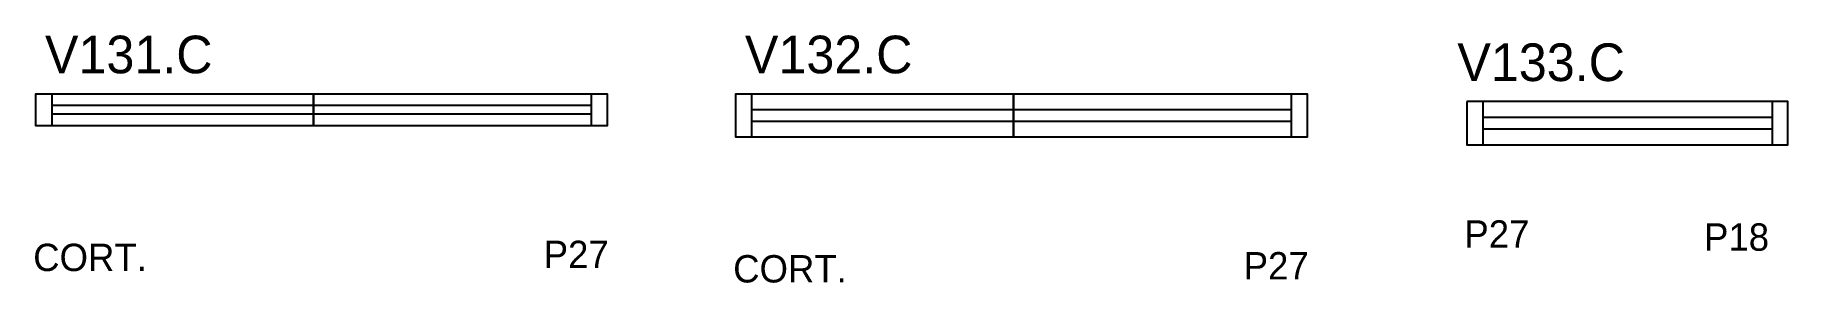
# Model space of a CAD drawing. Header units: metres. Extents: x 2122 to 2892, y 16004 to 16112.
import ezdxf

# ---------------------------------------------------------------- set-up
doc = ezdxf.new("R2010")
doc.units = ezdxf.units.M
for name, color, linetype in [('5', 7, 'Continuous'), ('NOMENCLATURA', 7, 'Continuous'), ('Painéis', 7, 'Continuous'), ('SARR_2.2x7', 7, 'Continuous'), ('SARR_EDITAR', 7, 'Continuous')]:
    doc.layers.add(name, color=color, linetype=linetype)

msp = doc.modelspace()

# ---------------------------------------------------------------- linework, layer by layer
at = {"layer": 'Painéis', "color": 7, "lineweight": 25}
for points in [[(2244.19, 16072.6), (2122.19, 16072.6), (2122.19, 16086.6), (2244.19, 16086.6)], [(2244.19, 16086.6), (2373.19, 16086.6), (2373.19, 16072.6), (2244.19, 16072.6)], [(2551.62, 16067.6), (2429.62, 16067.6), (2429.62, 16086.6), (2551.62, 16086.6)], [(2551.62, 16086.6), (2680.62, 16086.6), (2680.62, 16067.6), (2551.62, 16067.6)]]:
    msp.add_lwpolyline(points, close=True, dxfattribs=at)
msp.add_lwpolyline([(2750.77, 16083.21), (2750.77, 16064.21), (2891.77, 16064.21), (2891.77, 16083.21), (2750.77, 16083.21)], dxfattribs=at)
at = {"layer": 'SARR_2.2x7', "color": 7, "lineweight": 25}
for p, q in [((2129.19, 16086.6), (2129.19, 16072.6)), ((2366.19, 16086.6), (2366.19, 16072.6)), ((2436.62, 16086.6), (2436.62, 16067.6)), ((2673.62, 16086.6), (2673.62, 16067.6)), ((2757.77, 16083.21), (2757.77, 16064.21)), ((2884.77, 16083.21), (2884.77, 16064.21)), ((2551.62, 16079.6), (2436.62, 16079.6)), ((2673.62, 16079.6), (2551.62, 16079.6)), ((2884.77, 16076.21), (2757.77, 16076.21)), ((2436.62, 16074.6), (2551.62, 16074.6)), ((2551.62, 16074.6), (2673.62, 16074.6)), ((2757.77, 16071.21), (2884.77, 16071.21))]:
    msp.add_line(p, q, dxfattribs=at)
at = {"layer": 'SARR_EDITAR', "color": 7, "lineweight": 25}
for p, q in [((2129.19, 16081.6), (2366.19, 16081.6)), ((2366.19, 16077.6), (2129.19, 16077.6))]:
    msp.add_line(p, q, dxfattribs=at)

# ---------------------------------------------------------------- texts
at = {"layer": '5', "color": 7, "lineweight": 25}
for s, p in [('P27', (2749.66, 16019.12)), ('P18', (2854.94, 16017.79)), ('P27', (2345.29, 16010.19)), ('CORT.', (2121.08, 16008.87)), ('CORT.', (2428.51, 16003.87)), ('P27', (2652.72, 16005.19))]:
    msp.add_text(s, height=12, dxfattribs=at).set_placement(p)
at = {"layer": 'NOMENCLATURA', "color": 7, "lineweight": 25}
for s, p in [('V131.C', (2126.25, 16095.58)), ('V132.C', (2433.67, 16095.58)), ('V133.C', (2746.58, 16092.18))]:
    msp.add_text(s, height=16.5, dxfattribs=at).set_placement(p)

doc.saveas('drawing.dxf')
